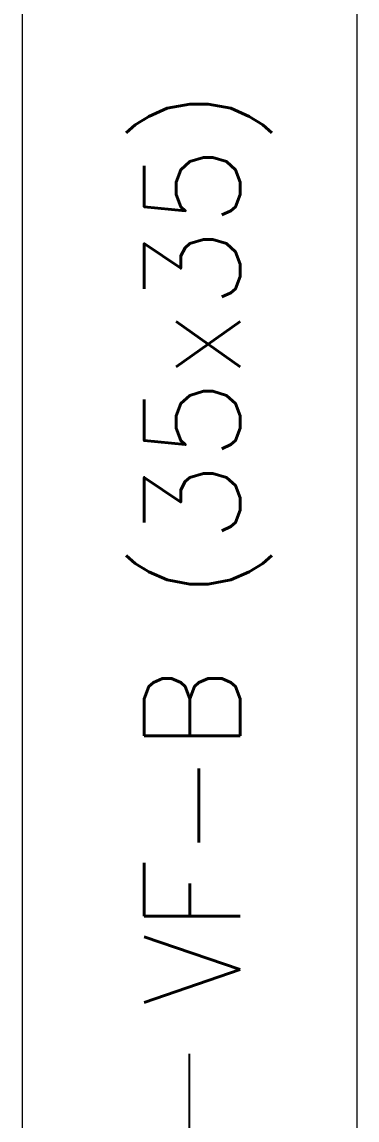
# Model space of a CAD drawing. Header units: millimetres. Extents: x -0.7 to 82.3, y -14.8 to 42.8.
# Drawn here: x 33.543 to 33.893, y 14.484 to 15.631 of the extents above; entities that cross this region are included whole.
import ezdxf

# ---------------------------------------------------------------- set-up
doc = ezdxf.new("R2010")
doc.units = ezdxf.units.MM
doc.header["$LTSCALE"] = 0.01
doc.linetypes.add('DASHDOT', pattern=[1, 0.5, -0.25, 0, -0.25])
doc.layers.add('FC_EJES', color=1, linetype='DASHDOT')
doc.layers.add('FC_R-80', color=11, linetype='Continuous')
doc.layers.add('FC_VIGAS', color=2, linetype='Continuous', lineweight=0)
doc.styles.add('FC_TEXT', font='romans.shx', dxfattribs={"height": 0.002})

# ---------------------------------------------------------------- blocks, each defined once
blk = doc.blocks.new('FC_B_Ejes 2 E-1')
at = {"layer": 'FC_EJES', "ltscale": 0.6}
blk.add_lwpolyline([(5.05, -17.1863), (5.05, 1.3092)], dxfattribs=at)

msp = doc.modelspace()

# ---------------------------------------------------------------- linework, layer by layer
at = {"layer": 'FC_VIGAS', "ltscale": 0.6}
for points in [[(33.5428, 16.6762), (33.5428, 13.5454)], [(33.8928, 13.5454), (33.8928, 16.6762)]]:
    msp.add_lwpolyline(points, dxfattribs=at)

# ---------------------------------------------------------------- block references
at = {"layer": 'FC_EJES'}
msp.add_blockref('FC_B_Ejes 2 E-1', (28.6678, 29.6608), dxfattribs=at)

# ---------------------------------------------------------------- next in the draw order: texts
at = {"layer": 'FC_R-80', "insert": (33.7372, 15.0824), "char_height": 0.1, "width": 1.058143, "attachment_point": 5, "rotation": 90, "style": 'FC_TEXT', "bg_fill": 3, "box_fill_scale": 1, "bg_fill_color": 256, "bg_fill_transparency": 0}
msp.add_mtext('VF-B (35x35)', dxfattribs=at)

doc.saveas('drawing.dxf')
